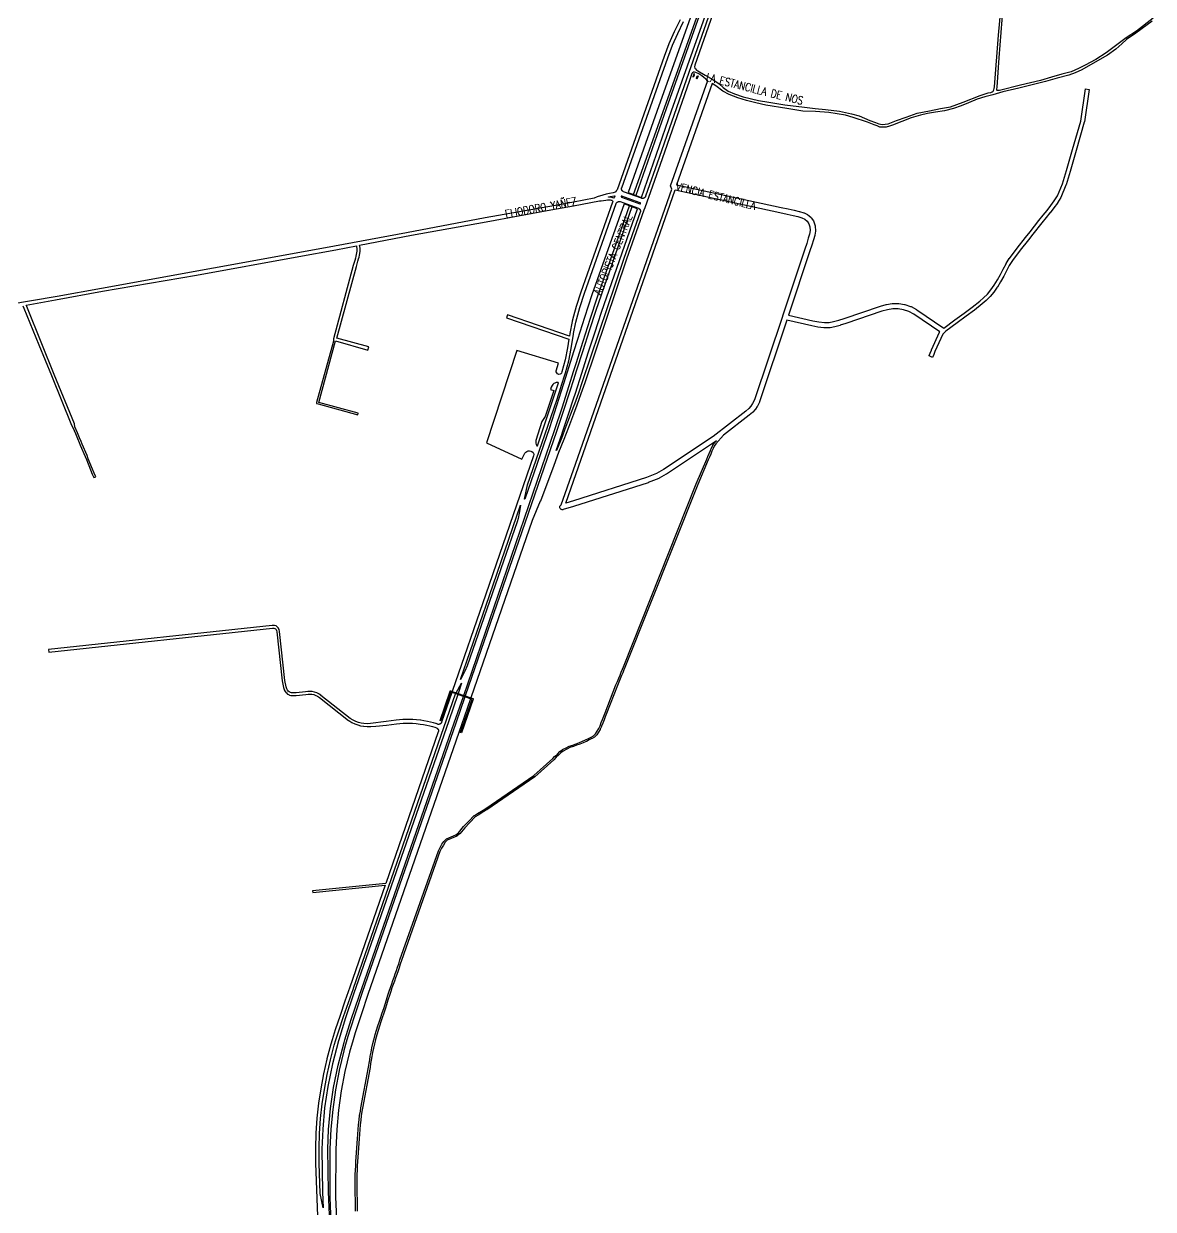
# Model space of a CAD drawing. Extents: x 0 to 349712, y 0 to 6275741.
# Drawn here: x 346302 to 348420, y 6270423 to 6272646 of the extents above; entities that cross this region are included whole.
import ezdxf

# ---------------------------------------------------------------- set-up
doc = ezdxf.new("R2010")
doc.units = 0
doc.header["$LTSCALE"] = 5
doc.layers.add('CALLES-URBANAS', color=6, linetype='Continuous')
doc.layers.add('NOMBRE-CALLE', color=2, linetype='Continuous')
doc.styles.add('ROMANS', font='romans.shx', dxfattribs={"height": 1})

msp = doc.modelspace()

# ---------------------------------------------------------------- linework, layer by layer
at = {"layer": 'CALLES-URBANAS'}
for points, elevation in [([(347445.6, 6272325.6), (347503.2, 6272488.4), (347771.2, 6273240.7)], 26678), ([(347774.2, 6273240.7), (347506.4, 6272486.1), (347449.9, 6272324.1)], 26679), ([(347449.9, 6272324.1), (347460.2, 6272320.3), (347516.8, 6272482.5), (347659.8, 6272885.9)], 26682), ([(347620.1, 6272849.2), (347492.8, 6272492.1), (347435.3, 6272329.4), (347445.6, 6272325.6)], 26682), ([(347617.6, 6272750.7), (347544.7, 6272541.7), (347493.7, 6272394.8), (347468, 6272322.3), (347467.7, 6272321.8), (347467.7, 6272321.7), (347467.6, 6272321.6), (347467.6, 6272321.5), (347467.5, 6272321.4), (347467.5, 6272321.3), (347467.4, 6272321.2), (347467.4, 6272321.1), (347467.3, 6272321.1), (347467.3, 6272321), (347467.2, 6272320.9), (347467.1, 6272320.8), (347467.1, 6272320.7), (347467, 6272320.6), (347466.9, 6272320.5), (347466.9, 6272320.5), (347466.8, 6272320.4), (347466.7, 6272320.3), (347466.7, 6272320.2), (347466.6, 6272320.2), (347466.5, 6272320.1), (347466.4, 6272320), (347466.4, 6272319.9), (347466.3, 6272319.9), (347466.2, 6272319.8), (347466.1, 6272319.7), (347466, 6272319.7), (347465.9, 6272319.6), (347465.9, 6272319.5), (347465.8, 6272319.5), (347465.7, 6272319.4), (347465.6, 6272319.4), (347465.5, 6272319.3), (347465.4, 6272319.2), (347465.3, 6272319.2), (347465.2, 6272319.1), (347465.1, 6272319.1), (347465.1, 6272319), (347465, 6272319), (347464.9, 6272318.9), (347464.8, 6272318.9), (347464.7, 6272318.9), (347464.6, 6272318.8), (347464.5, 6272318.8), (347464.4, 6272318.7), (347464.3, 6272318.7), (347464.2, 6272318.7), (347464.1, 6272318.6), (347464, 6272318.6), (347463.9, 6272318.6), (347463.8, 6272318.6), (347463.7, 6272318.5), (347463.6, 6272318.5), (347463.5, 6272318.5), (347463.4, 6272318.5), (347463.2, 6272318.4), (347463.1, 6272318.4), (347463, 6272318.4), (347462.9, 6272318.4), (347462.8, 6272318.4), (347462.7, 6272318.4), (347462.6, 6272318.4), (347462.5, 6272318.4), (347462.4, 6272318.4), (347462.3, 6272318.4), (347462.2, 6272318.4), (347462.1, 6272318.4), (347462, 6272318.4), (347461.9, 6272318.4), (347461.8, 6272318.4), (347461.7, 6272318.4), (347461.6, 6272318.4), (347461.5, 6272318.4), (347461.4, 6272318.4), (347461.2, 6272318.5), (347461.1, 6272318.5), (347460.5, 6272318.6), (347426.4, 6272331), (347426, 6272331.2), (347425.9, 6272331.2), (347425.8, 6272331.3), (347425.8, 6272331.3), (347425.7, 6272331.4), (347425.6, 6272331.5), (347425.5, 6272331.5), (347425.4, 6272331.6), (347425.3, 6272331.6), (347425.2, 6272331.7), (347425.2, 6272331.8), (347425.1, 6272331.8), (347425, 6272331.9), (347424.9, 6272332), (347424.8, 6272332), (347424.8, 6272332.1), (347424.7, 6272332.2), (347424.6, 6272332.3), (347424.5, 6272332.3), (347424.5, 6272332.4), (347424.4, 6272332.5), (347424.3, 6272332.6), (347424.3, 6272332.7), (347424.2, 6272332.7), (347424.1, 6272332.8), (347424.1, 6272332.9), (347424, 6272333), (347423.9, 6272333.1), (347423.9, 6272333.2), (347423.8, 6272333.3), (347423.8, 6272333.3), (347423.7, 6272333.4), (347423.7, 6272333.5), (347423.6, 6272333.6), (347423.6, 6272333.7), (347423.5, 6272333.8), (347423.5, 6272333.9), (347423.4, 6272334), (347423.4, 6272334.1), (347423.4, 6272334.2), (347423.3, 6272334.3), (347423.3, 6272334.4), (347423.2, 6272334.5), (347423.2, 6272334.6), (347423.2, 6272334.7), (347423.2, 6272334.8), (347423.1, 6272334.9), (347423.1, 6272335), (347423.1, 6272335.1), (347423, 6272335.2), (347423, 6272335.3), (347423, 6272335.4), (347423, 6272335.5), (347423, 6272335.6), (347423, 6272335.7), (347422.9, 6272335.8), (347422.9, 6272335.9), (347422.9, 6272336), (347422.9, 6272336.1), (347422.9, 6272336.2), (347422.9, 6272336.3), (347422.9, 6272336.4), (347422.9, 6272336.5), (347422.9, 6272336.7), (347422.9, 6272336.8), (347422.9, 6272336.9), (347422.9, 6272337), (347422.9, 6272337.1), (347423, 6272337.2), (347423, 6272337.3), (347423, 6272337.4), (347423, 6272337.5), (347423, 6272337.6), (347423, 6272337.7), (347423.1, 6272337.8), (347423.1, 6272337.9), (347423.1, 6272338), (347423.3, 6272338.5), (347509.4, 6272582), (347518.3, 6272605.4), (347528.1, 6272627.8), (347538.8, 6272650.2)], 26682), ([(347623.3, 6272748.7), (347560.1, 6272568), (347559.8, 6272565.1), (347560.2, 6272562.7), (347561.3, 6272561.1), (347563.2, 6272559.1), (347565.6, 6272557.7), (347579.6, 6272549.7), (347593.9, 6272541.2), (347605.8, 6272533.2), (347613.1, 6272526.2), (347622.7, 6272519.7), (347634.9, 6272514.2), (347651, 6272508.7), (347679.4, 6272501.7), (347699, 6272498.7), (347728.8, 6272493.7), (347766, 6272489.2), (347785.8, 6272487.2), (347805.3, 6272485.2), (347831.4, 6272482.2), (347854.1, 6272477.2), (347868, 6272473.2), (347888.6, 6272464.2), (347898.9, 6272460.7), (347905.1, 6272458.2), (347911.2, 6272457.2), (347922.7, 6272458.2), (347938.3, 6272464.2), (347956.3, 6272470.7), (347977, 6272478.2), (348000, 6272482.7), (348020.5, 6272486.7), (348039.4, 6272490.2), (348063.1, 6272498.7), (348095.2, 6272511.2), (348110.3, 6272516.2), (348114.9, 6272517.2), (348117.4, 6272518.2), (348119.5, 6272519.7), (348120.6, 6272521.7), (348121.4, 6272524.7), (348121.7, 6272527.7), (348129.6, 6272624.2), (348136.1, 6272698.7)], 26676), ([(348419.6, 6272656.2), (348387.9, 6272632.2), (348368.9, 6272619.2), (348349, 6272604.7), (348331.1, 6272591.2), (348312.2, 6272578.7), (348291.8, 6272568.2), (348279.3, 6272561.7), (348265.7, 6272555.7), (348248.1, 6272551.2), (348228.6, 6272545.7), (348207.9, 6272539.7), (348171, 6272530.7), (348131.2, 6272520.7), (348128, 6272520.7), (348126.7, 6272520.7), (348126.3, 6272521.2), (348126.2, 6272522.2), (348126.2, 6272523.2), (348126.7, 6272526.7), (348130.9, 6272582.2), (348138.5, 6272676.7)], 26675), ([(347532.5, 6272653.2), (347521.7, 6272630.7), (347521.7, 6272630.6), (347511.8, 6272608.1), (347511.8, 6272608), (347502.8, 6272584.5), (347502.8, 6272584.4), (347414.4, 6272334.7), (347413.7, 6272333.4), (347413.1, 6272332.3), (347412, 6272331), (347410.9, 6272330.1), (347408.9, 6272329.3), (347407, 6272328.8), (347400.2, 6272327.6), (347394.1, 6272326.2), (347388, 6272324.5), (347377.3, 6272321.1), (347371.8, 6272319.1), (347332.9, 6272311.6)], 26683), ([(348417.6, 6272650.7), (348387, 6272628.2), (348369.3, 6272616.2), (348360.6, 6272608.2), (348349.6, 6272598.2), (348333.6, 6272587.2), (348301.9, 6272568.7), (348285.8, 6272559.7), (348273.2, 6272553.7), (348261.2, 6272549.7), (348239.2, 6272543.7), (348217.4, 6272537.7), (348195, 6272531.7), (348167.9, 6272525.2), (348137.4, 6272518.2), (348119, 6272512.7), (348103.6, 6272508.7), (348089.5, 6272504.2), (348073.3, 6272497.7), (348059.5, 6272491.7), (348045.4, 6272486.7), (348028.4, 6272482.7), (348011.2, 6272480.2), (347996.1, 6272477.7), (347983.4, 6272474.7), (347965.8, 6272469.2), (347930.9, 6272455.7), (347924.9, 6272453.7), (347919, 6272452.2), (347915.1, 6272451.7), (347911.5, 6272451.7), (347907.3, 6272452.2), (347902.2, 6272454.2), (347896.5, 6272456.2), (347883.8, 6272461.2), (347857, 6272470.2), (347843, 6272474.7), (347826.8, 6272477.2), (347811.3, 6272479.2), (347786.4, 6272481.2), (347762.6, 6272482.2), (347732.8, 6272487.2), (347693.4, 6272493.2), (347674.8, 6272497.7), (347657.1, 6272502.2), (347640.7, 6272507.2), (347624.6, 6272513.2), (347612.9, 6272519.7), (347599.4, 6272529.2), (347592.9, 6272533.7)], 26677), ([(347584.4, 6272539.5), (347584.1, 6272539.7), (347573.4, 6272548.2), (347567.5, 6272552.2), (347562.1, 6272554.7), (347559.5, 6272555.3), (347557.6, 6272554.9), (347555.6, 6272553.9), (347554.7, 6272552.3), (347550.3, 6272539.7), (347499.3, 6272392.8), (347466.8, 6272300.9), (347464.7, 6272296.6), (347432.1, 6272204.4), (347354, 6271972.9), (347346.8, 6271951.9), (347339.2, 6271930.8), (347332.9, 6271914)], 26693), ([(347332.9, 6271809.6), (347516.9, 6272336), (347515.9, 6272338.6), (347514.9, 6272341.9), (347584.4, 6272539.5)], 26694), ([(347556.7, 6272546.2), (347558.5, 6272546.7), (347559.7, 6272550.2), (347558.9, 6272552.7), (347556.7, 6272546.2)], 26673), ([(347564, 6272541.7), (347563.2, 6272543.7), (347564.5, 6272547.7), (347566.5, 6272548.2), (347564, 6272541.7)], 26674), ([(347592.9, 6272533.7), (347526.2, 6272343.9), (347721.8, 6272301.6), (347735.3, 6272298.6), (347746.6, 6272296.1), (347755.9, 6272294.1), (347756.3, 6272294), (347764.3, 6272291.5), (347765, 6272291.2), (347771.2, 6272288.2), (347772.2, 6272287.6), (347777.6, 6272283.1), (347778.5, 6272282.1), (347782.7, 6272276.1), (347783.4, 6272274.7), (347785.8, 6272267.2), (347786, 6272266), (347786.5, 6272258), (347786.4, 6272256.9), (347785.1, 6272249.4), (347785, 6272248.8), (347782.6, 6272240.8), (347782.6, 6272240.7), (347779.5, 6272230.7), (347779.4, 6272230.6), (347775.9, 6272220.1), (347735.6, 6272099.4), (347781.6, 6272089.1), (347792.4, 6272087.2), (347803.1, 6272085.7), (347812.1, 6272085.7), (347820.5, 6272087.6), (347830, 6272090), (347840.2, 6272093.4), (347908, 6272116.4), (347908.3, 6272116.5), (347919.2, 6272119.5), (347919.8, 6272119.7), (347930.4, 6272121.2), (347931.1, 6272121.2), (347941.7, 6272121.2), (347942.4, 6272121.2), (347953.1, 6272119.7), (347954, 6272119.5), (347964.8, 6272116), (347965.6, 6272115.6), (347976, 6272110.1), (347976.5, 6272109.8), (348026.7, 6272075.2), (348047.8, 6272091), (348064.9, 6272103.5), (348080, 6272114.5), (348094.5, 6272125.9), (348101.6, 6272132.3), (348108.6, 6272139.1), (348115.1, 6272146.9), (348121.3, 6272155.6), (348127.4, 6272165.5), (348133, 6272175.9), (348138.2, 6272185.8), (348138.2, 6272185.9), (348143.6, 6272195.9), (348143.7, 6272196.1), (348149.7, 6272205.6), (348149.9, 6272205.8), (348164.4, 6272225.3), (348164.5, 6272225.4), (348180.4, 6272245.4), (348188.6, 6272255.9), (348205.3, 6272276.9), (348213.3, 6272286.9), (348220.6, 6272295.9), (348227.5, 6272304.8), (348234.1, 6272313.7), (348240, 6272323.3), (348249.4, 6272345.9), (348256.8, 6272370.7), (348268.2, 6272410.2), (348283.5, 6272463), (348292.4, 6272523.7), (348299.4, 6272522.7), (348290.4, 6272461.7), (348290.3, 6272461.2), (348274.9, 6272408.3), (348263.6, 6272368.7), (348256.1, 6272343.7), (348256, 6272343.4), (348246.4, 6272320.4), (348246.1, 6272319.9), (348240, 6272309.9), (348239.8, 6272309.6), (348233.1, 6272300.6), (348233, 6272300.6), (348226.1, 6272291.6), (348226, 6272291.5), (348218.8, 6272282.5), (348210.8, 6272272.5), (348194.1, 6272251.6), (348185.9, 6272241), (348170, 6272221.1), (348155.6, 6272201.7), (348149.7, 6272192.4), (348144.4, 6272182.6), (348139.2, 6272172.6), (348139.2, 6272172.5), (348133.5, 6272162), (348133.4, 6272161.9), (348127.3, 6272151.9), (348127.1, 6272151.7), (348120.8, 6272142.7), (348120.6, 6272142.5), (348113.8, 6272134.5), (348113.6, 6272134.2), (348106.4, 6272127.2), (348106.3, 6272127.1), (348099, 6272120.6), (348098.9, 6272120.5), (348084.3, 6272109), (348084.2, 6272108.9), (348069.1, 6272097.9), (348051.9, 6272085.4), (348030.9, 6272069.6), (348025.1, 6272064.1), (348010.1, 6272031.3), (348008, 6272026), (348006.3, 6272021.5), (348006.2, 6272021.2), (348005.8, 6272020.2), (347999.4, 6272023.2), (347999.8, 6272024.1), (348001.4, 6272028.4), (348001.5, 6272028.5), (348003.6, 6272034), (348003.7, 6272034.2), (348019, 6272067.7), (348019.1, 6272068), (348019.3, 6272068.2), (347971, 6272101.4), (347961.3, 6272106.6), (347951.3, 6272109.8), (347941.3, 6272111.2), (347931.5, 6272111.2), (347921.5, 6272109.8), (347911.1, 6272106.9), (347843.4, 6272084), (347833, 6272080.5), (347832.6, 6272080.4), (347822.9, 6272077.9), (347822.8, 6272077.8), (347813.8, 6272075.8), (347812.7, 6272075.7), (347802.7, 6272075.7), (347802.1, 6272075.8), (347790.9, 6272077.3), (347790.7, 6272077.3), (347779.7, 6272079.3), (347779.5, 6272079.3), (347732.5, 6272089.9), (347681.5, 6271937.1), (347681.2, 6271936.5), (347677.5, 6271929), (347677.2, 6271928.5), (347673.7, 6271923), (347673.3, 6271922.5), (347669.1, 6271917.5), (347668.4, 6271916.8), (347662.1, 6271911.8), (347662.1, 6271911.8), (347614.3, 6271874.7), (347599.5, 6271858.3), (347596.6, 6271854), (347594.4, 6271849.6), (347592.3, 6271844.6), (347590, 6271839.1), (347587.6, 6271833.6), (347585.3, 6271828.1), (347565.8, 6271782.1), (347429.1, 6271439.1), (347427.2, 6271434.7), (347425.1, 6271429.2), (347422.9, 6271423.7), (347420.5, 6271417.6), (347417.9, 6271411.6), (347415.2, 6271405.2), (347394.7, 6271352.7), (347392.4, 6271346.7), (347390.1, 6271340.7), (347387.8, 6271334.7), (347385.5, 6271328.7), (347385.5, 6271328.6), (347382.9, 6271323.1), (347382.9, 6271323), (347380, 6271318), (347379.9, 6271317.9), (347376.5, 6271312.9), (347376.4, 6271312.7), (347372.6, 6271308.7), (347372.2, 6271308.4), (347367.6, 6271305.9), (347367.5, 6271305.9), (347362.4, 6271303.4), (347356.9, 6271300.4), (347356.7, 6271300.3), (347350.9, 6271297.8), (347344.9, 6271295.3), (347344.8, 6271295.3), (347338.7, 6271293.3), (347332.9, 6271291)], 26697), ([(347332.9, 6271788.4), (347523.7, 6272334.2), (347719.7, 6272291.8), (347733.1, 6272288.8), (347744.5, 6272286.3), (347753.6, 6272284.4), (347761, 6272282.1), (347766.3, 6272279.5), (347770.7, 6272275.8), (347774.1, 6272271), (347776.1, 6272264.8), (347776.4, 6272258), (347775.3, 6272251.3), (347773, 6272243.7), (347770, 6272233.8), (347766.4, 6272223.3), (347724.4, 6272097.4), (347724.4, 6272097.3), (347672.1, 6271940.6), (347668.6, 6271933.7), (347665.4, 6271928.7), (347661.8, 6271924.3), (347655.9, 6271919.6), (347594.9, 6271872.3), (347501.5, 6271810), (347488.7, 6271802.7), (347469.5, 6271794.9), (347332.9, 6271751.5)], 26695), ([(347381.7, 6272313.6), (347384.7, 6272313.9), (347384.9, 6272313.9), (347393.3, 6272315.2), (347396.8, 6272315.7), (347399.4, 6272315.8), (347401.7, 6272315.6), (347403.6, 6272315.3), (347404.8, 6272314.9), (347405.6, 6272314.4), (347406.2, 6272313.7), (347406.3, 6272312.9), (347406.3, 6272312), (347406.2, 6272311.1), (347346.6, 6272142.9), (347346.6, 6272142.8), (347338.1, 6272115.8), (347338, 6272115.7), (347332.9, 6272097.4)], 26687), ([(347332.9, 6272304.5), (347381.7, 6272313.6)], 26685), ([(347408.3, 6272319.1), (347404.8, 6272320.1), (347404.5, 6272320.2), (347402.4, 6272320.5), (347402.2, 6272320.6), (347399.7, 6272320.8), (347398.6, 6272320.8), (347398.5, 6272320.8), (347398.5, 6272320.9), (347398.5, 6272321), (347398.6, 6272321.1), (347401.5, 6272321.8), (347409.9, 6272323.3), (347410.1, 6272323.3), (347410.3, 6272323.2), (347410.3, 6272323), (347410.3, 6272322.8), (347409.1, 6272319.5), (347409, 6272319.3), (347408.8, 6272319.2), (347408.6, 6272319.1), (347408.3, 6272319.1)], 26681), ([(347423.3, 6272322.5), (347423.2, 6272322.6), (347423.1, 6272322.6), (347423, 6272322.6), (347422.9, 6272322.6), (347422.9, 6272322.6), (347422.8, 6272322.6), (347422.7, 6272322.5), (347422.6, 6272322.5), (347422.6, 6272322.5), (347422.5, 6272322.4), (347422.4, 6272322.4), (347422.4, 6272322.3), (347422.3, 6272322.2), (347422.3, 6272322.2), (347422.3, 6272322.1), (347422.2, 6272322), (347422.2, 6272322), (347422.2, 6272321.9), (347422.2, 6272321.8), (347422.2, 6272321.7), (347422.2, 6272321.6), (347422.2, 6272321.6), (347422.3, 6272321.5), (347422.3, 6272321.4), (347422.3, 6272321.4), (347422.4, 6272321.3), (347422.4, 6272321.2), (347422.5, 6272321.2), (347422.5, 6272321.1), (347422.6, 6272321.1), (347422.8, 6272321), (347457.3, 6272308.5), (347457.5, 6272308.4), (347457.5, 6272308.4), (347457.5, 6272308.4), (347457.5, 6272308.4), (347457.5, 6272308.4), (347457.5, 6272308.4), (347457.5, 6272308.4), (347457.6, 6272308.4), (347457.6, 6272308.4), (347457.6, 6272308.4), (347457.6, 6272308.4), (347457.6, 6272308.4), (347457.6, 6272308.4), (347457.6, 6272308.4), (347457.7, 6272308.4), (347457.7, 6272308.4), (347457.7, 6272308.4), (347457.7, 6272308.4), (347457.7, 6272308.4), (347457.7, 6272308.4), (347457.7, 6272308.4), (347457.8, 6272308.4), (347457.8, 6272308.4), (347457.8, 6272308.4), (347457.8, 6272308.4), (347457.8, 6272308.4), (347457.8, 6272308.4), (347457.8, 6272308.4), (347457.9, 6272308.4), (347457.9, 6272308.4), (347457.9, 6272308.4), (347457.9, 6272308.4), (347457.9, 6272308.4), (347457.9, 6272308.4), (347457.9, 6272308.4), (347457.9, 6272308.4), (347458, 6272308.4), (347458, 6272308.4), (347458, 6272308.5), (347458, 6272308.5), (347458, 6272308.5), (347458, 6272308.5), (347458, 6272308.5), (347458.1, 6272308.5), (347458.1, 6272308.5), (347458.1, 6272308.5), (347458.1, 6272308.5), (347458.1, 6272308.5), (347458.1, 6272308.5), (347458.1, 6272308.5), (347458.1, 6272308.5), (347458.1, 6272308.5), (347458.2, 6272308.5), (347458.2, 6272308.6), (347458.2, 6272308.6), (347458.2, 6272308.6), (347458.2, 6272308.6), (347458.2, 6272308.6), (347458.2, 6272308.6), (347458.2, 6272308.6), (347458.2, 6272308.6), (347458.3, 6272308.6), (347458.3, 6272308.6), (347458.3, 6272308.6), (347458.3, 6272308.7), (347458.3, 6272308.7), (347458.3, 6272308.7), (347458.3, 6272308.7), (347458.3, 6272308.7), (347458.3, 6272308.7), (347458.3, 6272308.7), (347458.3, 6272308.7), (347458.4, 6272308.7), (347458.4, 6272308.8), (347458.4, 6272308.8), (347458.4, 6272308.8), (347458.4, 6272308.8), (347458.4, 6272308.8), (347458.4, 6272308.8), (347458.4, 6272308.8), (347458.4, 6272308.8), (347458.4, 6272308.8), (347458.4, 6272308.9), (347458.4, 6272308.9), (347458.4, 6272308.9), (347458.4, 6272308.9), (347458.4, 6272308.9), (347458.5, 6272308.9), (347458.5, 6272308.9), (347458.5, 6272309), (347458.5, 6272309), (347458.5, 6272309), (347458.5, 6272309), (347458.5, 6272309), (347458.5, 6272309), (347458.5, 6272309), (347458.5, 6272309), (347458.5, 6272309.1), (347458.5, 6272309.1), (347458.5, 6272309.1), (347458.5, 6272309.1), (347458.5, 6272309.1), (347458.5, 6272309.1), (347458.5, 6272309.1), (347458.5, 6272309.2), (347458.5, 6272309.2), (347458.5, 6272309.2), (347458.5, 6272309.2), (347458.5, 6272309.2), (347458.5, 6272309.2), (347458.5, 6272309.2), (347458.5, 6272309.3), (347458.5, 6272309.3), (347458.5, 6272309.3), (347458.5, 6272309.3), (347458.5, 6272309.3), (347458.5, 6272309.3), (347458.5, 6272309.3), (347458.5, 6272309.4), (347458.5, 6272309.4), (347458.5, 6272309.4), (347458.5, 6272309.4), (347458.5, 6272309.4), (347458.5, 6272309.4), (347458.5, 6272309.4), (347458.5, 6272309.4), (347458.5, 6272309.5), (347458.5, 6272309.5), (347458.4, 6272309.5), (347458.4, 6272309.5), (347458.4, 6272309.5), (347458.4, 6272309.5), (347458.4, 6272309.5), (347458.4, 6272309.6), (347458.4, 6272309.6), (347458.4, 6272309.6), (347458.4, 6272309.6), (347458.4, 6272309.6), (347458.4, 6272309.6), (347458.4, 6272309.6), (347458.4, 6272309.6), (347458.4, 6272309.6), (347458.4, 6272309.7), (347458.3, 6272309.7), (347458.3, 6272309.7), (347458.3, 6272309.7), (347458.3, 6272309.7), (347458.3, 6272309.7), (347458.3, 6272309.7), (347458.3, 6272309.7), (347458.3, 6272309.7), (347458.3, 6272309.8), (347458.3, 6272309.8), (347458.3, 6272309.8), (347458.2, 6272309.8), (347458.2, 6272309.8), (347458.2, 6272309.8), (347458.2, 6272309.8), (347458.2, 6272309.8), (347458.2, 6272309.8), (347458.2, 6272309.8), (347458.2, 6272309.8), (347458.2, 6272309.9), (347458.1, 6272309.9), (347458.1, 6272309.9), (347458.1, 6272309.9), (347458.1, 6272309.9), (347458.1, 6272309.9), (347458.1, 6272309.9), (347458.1, 6272309.9), (347458.1, 6272309.9), (347458.1, 6272309.9), (347458, 6272309.9), (347458, 6272309.9), (347423.3, 6272322.5)], 26684), ([(347445.6, 6272325.6), (347449.9, 6272324.1)], 26680), ([(347332.9, 6272311.6), (347299.1, 6272305.2), (347167.5, 6272281.7), (347019.9, 6272253.7), (346868.1, 6272225.7), (346448.3, 6272149.2), (346365.3, 6272134.7), (346272.3, 6272118.7)], 26614), ([(346300.8, 6272117.1), (346302.6, 6272112.9), (346330.9, 6272043.6), (346354.1, 6271986.1), (346354.1, 6271986.1), (346391.8, 6271893.2), (346394.6, 6271888.7), (346394.6, 6271888.7), (346399.3, 6271877.4), (346399.3, 6271877.4), (346399.3, 6271877.4), (346403.4, 6271868.1), (346406.1, 6271861), (346406.1, 6271860.9), (346406.1, 6271860.9), (346408.3, 6271855.9), (346417.4, 6271834.7), (346419.7, 6271828.7), (346419.7, 6271828.7), (346427.5, 6271809.5), (346427.6, 6271809.5), (346427.6, 6271809.5), (346430.8, 6271801.6), (346433.6, 6271795), (346437.3, 6271796.5), (346434.5, 6271803.2), (346431.2, 6271811), (346423.4, 6271830.2), (346421.1, 6271836.2), (346421.1, 6271836.2), (346421.1, 6271836.2), (346412, 6271857.5), (346411.9, 6271857.5), (346409.8, 6271862.4), (346407.1, 6271869.6), (346407.1, 6271869.6), (346407.1, 6271869.6), (346403, 6271879), (346398.3, 6271890.2), (346397.3, 6271895.5), (346359.6, 6271988.3), (346336.5, 6272045.8), (346336.5, 6272045.8), (346307.9, 6272115.6), (346306.9, 6272118.2), (346362.1, 6272128.2), (346449.9, 6272144.2), (346626.3, 6272174.2), (346818.3, 6272209.7), (346887.2, 6272222.2), (346926, 6272229.6), (346926.4, 6272227.4), (346926.8, 6272224.6), (346926.8, 6272222.3), (346926.7, 6272219.7), (346926.3, 6272216.4), (346925.7, 6272213.2), (346924.9, 6272209.9), (346924, 6272206.3), (346922.9, 6272202.1), (346920.1, 6272192.3), (346920.1, 6272192.3), (346882.9, 6272055.3), (346882.9, 6272055.3), (346882.7, 6272050.9), (346851.3, 6271935.5), (346851.3, 6271935.5), (346850.9, 6271934.1), (346854.1, 6271933.2), (346928.5, 6271912.6), (346928.5, 6271912.6), (346929.3, 6271915.5), (346855.5, 6271935.9), (346886.9, 6272051.1), (346947.4, 6272034.1), (346949, 6272039.9), (346889.5, 6272056.6), (346925.9, 6272190.7), (346928.7, 6272200.5), (346928.7, 6272200.6), (346929.8, 6272204.8), (346929.9, 6272204.9), (346930.8, 6272208.4), (346930.8, 6272208.5), (346931.5, 6272211.9), (346931.6, 6272212), (346931.6, 6272212), (346932.2, 6272215.4), (346932.2, 6272215.5), (346932.2, 6272215.6), (346932.7, 6272219), (346932.7, 6272219.2), (346932.7, 6272219.2), (346932.8, 6272222.1), (346932.9, 6272222.3), (346932.8, 6272222.4), (346932.8, 6272224.9), (346932.7, 6272225), (346932.7, 6272225.2), (346932.4, 6272228.2), (346932.4, 6272228.3), (346932.3, 6272228.4), (346931.9, 6272230.7), (347029.3, 6272249.2), (347168.9, 6272274.7), (347290.6, 6272296.7), (347332.9, 6272304.5)], 26652), ([(347438.1, 6272304.3), (347427.7, 6272308), (347367.4, 6272137.5), (347367.4, 6272137.4), (347353.6, 6272095.4), (347340.3, 6272053.9), (347332.9, 6272030.6), (347327.1, 6272012.4), (347314, 6271970.9), (347300.9, 6271929.4), (347287.6, 6271888.5), (347241.6, 6271754.6), (347241.4, 6271754.4), (347241.2, 6271754.6), (347246.7, 6271781.5), (347301.3, 6271940.2), (347301.3, 6271940.2), (347309.8, 6271966), (347309.8, 6271966.1), (347317.6, 6271991.4), (347317.7, 6271991.5), (347323.8, 6272014), (347323.8, 6272014.2), (347328.6, 6272037), (347328.7, 6272037.2), (347332.7, 6272064), (347332.9, 6272064.9), (347337, 6272086.4), (347344.7, 6272113.7), (347353.2, 6272140.6), (347412.7, 6272308.6), (347413, 6272309.2), (347413, 6272309.3), (347413, 6272309.4), (347413.1, 6272309.5), (347413.1, 6272309.6), (347413.2, 6272309.7), (347413.3, 6272309.7), (347413.3, 6272309.8), (347413.4, 6272309.9), (347413.4, 6272310), (347413.5, 6272310.1), (347413.6, 6272310.2), (347413.6, 6272310.3), (347413.7, 6272310.4), (347413.7, 6272310.4), (347413.8, 6272310.5), (347413.9, 6272310.6), (347414, 6272310.7), (347414, 6272310.7), (347414.1, 6272310.8), (347414.2, 6272310.9), (347414.2, 6272311), (347414.3, 6272311), (347414.4, 6272311.1), (347414.5, 6272311.2), (347414.6, 6272311.2), (347414.6, 6272311.3), (347414.7, 6272311.4), (347414.8, 6272311.4), (347414.9, 6272311.5), (347415, 6272311.6), (347415.1, 6272311.6), (347415.2, 6272311.7), (347415.2, 6272311.7), (347415.3, 6272311.8), (347415.4, 6272311.8), (347415.5, 6272311.9), (347415.6, 6272311.9), (347415.7, 6272312), (347415.8, 6272312), (347415.9, 6272312.1), (347416, 6272312.1), (347416.1, 6272312.2), (347416.2, 6272312.2), (347416.3, 6272312.2), (347416.4, 6272312.3), (347416.5, 6272312.3), (347416.6, 6272312.3), (347416.7, 6272312.4), (347416.8, 6272312.4), (347416.9, 6272312.4), (347417, 6272312.5), (347417.1, 6272312.5), (347417.2, 6272312.5), (347417.3, 6272312.5), (347417.4, 6272312.5), (347417.5, 6272312.6), (347417.6, 6272312.6), (347417.7, 6272312.6), (347417.8, 6272312.6), (347417.9, 6272312.6), (347418, 6272312.6), (347418.1, 6272312.6), (347418.2, 6272312.6), (347418.3, 6272312.6), (347418.4, 6272312.6), (347418.5, 6272312.6), (347418.7, 6272312.6), (347418.8, 6272312.6), (347418.9, 6272312.6), (347419, 6272312.6), (347419.1, 6272312.6), (347419.2, 6272312.6), (347419.3, 6272312.6), (347419.4, 6272312.5), (347419.5, 6272312.5), (347419.6, 6272312.5), (347419.7, 6272312.5), (347419.8, 6272312.5), (347419.9, 6272312.4), (347420.4, 6272312.3), (347454.5, 6272299.9), (347454.8, 6272299.8), (347454.9, 6272299.7), (347455, 6272299.7), (347455.1, 6272299.7), (347455.2, 6272299.6), (347455.3, 6272299.6), (347455.4, 6272299.5), (347455.4, 6272299.4), (347455.5, 6272299.4), (347455.6, 6272299.3), (347455.7, 6272299.3), (347455.8, 6272299.2), (347455.9, 6272299.2), (347456, 6272299.1), (347456, 6272299), (347456.1, 6272299), (347456.2, 6272298.9), (347456.3, 6272298.8), (347456.4, 6272298.8), (347456.4, 6272298.7), (347456.5, 6272298.6), (347456.6, 6272298.5), (347456.7, 6272298.5), (347456.7, 6272298.4), (347456.8, 6272298.3), (347456.9, 6272298.2), (347456.9, 6272298.1), (347457, 6272298.1), (347457.1, 6272298), (347457.1, 6272297.9), (347457.2, 6272297.8), (347457.2, 6272297.7), (347457.3, 6272297.6), (347457.4, 6272297.6), (347457.4, 6272297.5), (347457.5, 6272297.4), (347457.5, 6272297.3), (347457.6, 6272297.2), (347457.6, 6272297.1), (347457.7, 6272297), (347457.7, 6272296.9), (347457.7, 6272296.8), (347457.8, 6272296.7), (347457.8, 6272296.6), (347457.9, 6272296.5), (347457.9, 6272296.4), (347457.9, 6272296.3), (347458, 6272296.2), (347458, 6272296.1), (347458, 6272296), (347458.1, 6272295.9), (347458.1, 6272295.8), (347458.1, 6272295.7), (347458.1, 6272295.6), (347458.2, 6272295.5), (347458.2, 6272295.4), (347458.2, 6272295.3), (347458.2, 6272295.2), (347458.2, 6272295.1), (347458.2, 6272295), (347458.3, 6272294.9), (347458.3, 6272294.8), (347458.3, 6272294.7), (347458.3, 6272294.6), (347458.3, 6272294.5), (347458.3, 6272294.4), (347458.3, 6272294.3), (347458.3, 6272294.2), (347458.3, 6272294.1), (347458.3, 6272294), (347458.3, 6272293.9), (347458.2, 6272293.8), (347458.2, 6272293.7), (347458.2, 6272293.6), (347458.2, 6272293.5), (347458.2, 6272293.3), (347458.2, 6272293.2), (347458.2, 6272293.1), (347458.1, 6272293), (347458.1, 6272292.9), (347427.4, 6272206), (347349.2, 6271974.5), (347342.1, 6271953.5), (347334.5, 6271932.6), (347332.9, 6271928.2)], 26692), ([(347332.9, 6271994.1), (347337.6, 6272009.1), (347350.7, 6272050.6), (347364.1, 6272092), (347377.8, 6272133.9), (347438.1, 6272304.3)], 26689), ([(347442.4, 6272302.7), (347374.7, 6272108.5), (347374.7, 6272108.4), (347362.3, 6272069.9), (347350.1, 6272032.4), (347338, 6271994.4), (347332.9, 6271978.5)], 26690), ([(347332.9, 6271942.8), (347336.3, 6271953.5), (347348.5, 6271991), (347360.6, 6272029), (347372.7, 6272066.5), (347385.1, 6272105), (347452.8, 6272298.9), (347442.4, 6272302.7)], 26691), ([(347442.4, 6272302.7), (347438.1, 6272304.3)], 26686), ([(347332.9, 6272097.4), (347330.2, 6272088.2), (347330.2, 6272087.9), (347325.8, 6272065.3), (347325.8, 6272065.1), (347325.1, 6272060.3), (347209.3, 6272100), (347209.3, 6272100), (347207.3, 6272094.3), (347324.2, 6272054.3), (347321.8, 6272038.3), (347317, 6272015.7), (347310.9, 6271993.4), (347310.2, 6271991), (347309.3, 6271989.5), (347307.8, 6271988.6), (347305.4, 6271988.3), (347303, 6271989.4), (347301.4, 6271991.3), (347300.4, 6271993.2), (347300.3, 6271995.4), (347304.6, 6272009.4), (347226.4, 6272033.4), (347169.8, 6271859.9), (347236.2, 6271829.4), (347241.9, 6271840.9), (347243.5, 6271842.6), (347245.6, 6271844.2), (347247.8, 6271845.2), (347250.3, 6271845.2), (347253, 6271844.8), (347255, 6271844.1), (347257.1, 6271842.1), (347258.1, 6271840.5), (347258.4, 6271838.1), (347257.9, 6271835.5), (347168.7, 6271576.4), (347105.7, 6271394.2)], 26634), ([(347127, 6271386.7), (347298, 6271884.9), (347298, 6271885), (347311.3, 6271926), (347324.5, 6271967.6), (347332.9, 6271994.1)], 26640), ([(347332.9, 6271978.5), (347325.9, 6271956.9), (347313.6, 6271918.9), (347301.2, 6271881.5), (347130, 6271385.7)], 26642), ([(347332.9, 6271928.2), (347318.7, 6271890.6), (347310.1, 6271868.1), (347300.8, 6271846), (347300.7, 6271846), (347300.6, 6271846.1), (347311.6, 6271877.9), (347311.6, 6271878), (347324, 6271915.5), (347332.9, 6271942.8)], 26618), ([(347332.9, 6271914), (347323.4, 6271888.8), (347314.8, 6271866.3), (347314.8, 6271866.2), (347304.7, 6271842.3), (347295.7, 6271817.8), (347270.7, 6271750.8), (347270.6, 6271750.7), (347255.3, 6271714.8), (347140.4, 6271382.1)], 26646), ([(347332.9, 6271294.2), (347337.6, 6271296.1), (347337.7, 6271296.1), (347343.8, 6271298.1), (347349.7, 6271300.6), (347355.5, 6271303.1), (347361, 6271306), (347361.1, 6271306.1), (347366.2, 6271308.5), (347370.6, 6271310.9), (347374.1, 6271314.7), (347377.4, 6271319.5), (347380.2, 6271324.4), (347382.7, 6271329.8), (347385, 6271335.8), (347387.3, 6271341.8), (347389.6, 6271347.7), (347391.9, 6271353.8), (347412.4, 6271406.3), (347415.1, 6271412.8), (347417.7, 6271418.8), (347420.1, 6271424.8), (347422.3, 6271430.2), (347424.4, 6271435.7), (347424.4, 6271435.8), (347426.3, 6271440.3), (347563, 6271783.3), (347582.6, 6271829.3), (347584.9, 6271834.8), (347587.2, 6271840.3), (347589.5, 6271845.8), (347591.7, 6271850.8), (347591.7, 6271850.9), (347594, 6271855.4), (347594.1, 6271855.5), (347597.1, 6271860), (347597.2, 6271860.2), (347600.7, 6271864.1), (347600.6, 6271864.1), (347506.9, 6271801.6), (347506.6, 6271801.4), (347493.4, 6271793.9), (347492.8, 6271793.6), (347473.1, 6271785.6), (347472.7, 6271785.4), (347332.9, 6271741)], 26696), ([(347332.9, 6271741), (347313.7, 6271734.9), (347313, 6271734.8), (347312.1, 6271734.7), (347311.3, 6271734.8), (347310.4, 6271735), (347309.6, 6271735.4), (347308.9, 6271735.9), (347308.3, 6271736.5), (347307.8, 6271737.2), (347307.4, 6271738), (347307.2, 6271738.8), (347307.1, 6271739.7), (347307.2, 6271740.6), (347307.4, 6271741.4), (347307.8, 6271742.2), (347308.3, 6271742.9), (347308.9, 6271743.5), (347309.6, 6271744), (347310, 6271744.2), (347332.9, 6271809.6)], 26626), ([(347332.9, 6271751.5), (347318.4, 6271746.9), (347332.9, 6271788.4)], 26625), ([(347120.9, 6271416.5), (347120.8, 6271416.6), (347175.3, 6271574.1), (347233.5, 6271743), (347233.8, 6271743.1), (347233.8, 6271742.8), (347231, 6271728.2), (347228.9, 6271718.5), (347227.1, 6271712.2), (347201.7, 6271638.3), (347133.5, 6271442.1), (347129.1, 6271431.8), (347124.3, 6271422.4), (347121, 6271416.5), (347120.9, 6271416.5)], 26633), ([(347105, 6271392.3), (347085.7, 6271336.4), (347085.5, 6271336), (347085.5, 6271335.9), (347085.4, 6271335.8), (347085.4, 6271335.7), (347085.3, 6271335.6), (347085.3, 6271335.5), (347085.2, 6271335.4), (347085.2, 6271335.3), (347085.1, 6271335.3), (347085.1, 6271335.2), (347085, 6271335.1), (347085, 6271335), (347084.9, 6271334.9), (347084.8, 6271334.8), (347084.8, 6271334.7), (347084.7, 6271334.6), (347084.6, 6271334.6), (347084.6, 6271334.5), (347084.5, 6271334.4), (347084.4, 6271334.3), (347084.4, 6271334.2), (347084.3, 6271334.2), (347084.2, 6271334.1), (347084.2, 6271334), (347084.1, 6271333.9), (347084, 6271333.9), (347083.9, 6271333.8), (347083.8, 6271333.7), (347083.8, 6271333.7), (347083.7, 6271333.6), (347083.6, 6271333.5), (347083.5, 6271333.5), (347083.4, 6271333.4), (347083.3, 6271333.3), (347083.2, 6271333.3), (347083.2, 6271333.2), (347083.1, 6271333.2), (347083, 6271333.1), (347082.9, 6271333.1), (347082.8, 6271333), (347082.7, 6271333), (347082.6, 6271332.9), (347082.5, 6271332.9), (347082.4, 6271332.8), (347082.3, 6271332.8), (347082.2, 6271332.7), (347082.1, 6271332.7), (347082, 6271332.7), (347081.9, 6271332.6), (347081.8, 6271332.6), (347081.7, 6271332.6), (347081.6, 6271332.5), (347081.5, 6271332.5), (347081.4, 6271332.5), (347081.3, 6271332.5), (347081.2, 6271332.4), (347081.1, 6271332.4), (347081, 6271332.4), (347080.9, 6271332.4), (347080.8, 6271332.4), (347080.7, 6271332.3), (347080.6, 6271332.3), (347080.5, 6271332.3), (347080.4, 6271332.3), (347080.3, 6271332.3), (347080.2, 6271332.3), (347080.1, 6271332.3), (347080, 6271332.3), (347079.9, 6271332.3), (347079.7, 6271332.3), (347079.6, 6271332.3), (347079.5, 6271332.3), (347079.4, 6271332.3), (347079.3, 6271332.3), (347079.2, 6271332.3), (347079.1, 6271332.4), (347079, 6271332.4), (347078.9, 6271332.4), (347078.8, 6271332.4), (347078.7, 6271332.4), (347078.6, 6271332.4), (347078.5, 6271332.5), (347078.4, 6271332.5), (347078.1, 6271332.6), (347075.2, 6271333.7), (347075.1, 6271333.7), (347070.5, 6271335.3), (347070.3, 6271335.3), (347065.1, 6271336.7), (347064.9, 6271336.7), (347059.4, 6271337.8), (347059.3, 6271337.8), (347052.6, 6271339.1), (347052.5, 6271339.1), (347046.4, 6271340), (347046.3, 6271340), (347038.5, 6271340.8), (347038.4, 6271340.8), (347031.7, 6271341.4), (347031.5, 6271341.4), (347024.9, 6271341.6), (347024.8, 6271341.6), (347018.9, 6271341.6), (347018.7, 6271341.6), (347013.2, 6271341.4), (347013.1, 6271341.4), (347007, 6271341), (347006.9, 6271341), (347000.4, 6271340.3), (347000.3, 6271340.3), (346981.5, 6271337.9), (346952.5, 6271333.7), (346946, 6271333.6), (346940, 6271334), (346935, 6271334.7), (346930, 6271336), (346924.8, 6271337.9), (346919.6, 6271340.4), (346914.3, 6271343.6), (346859.5, 6271386.8), (346859.3, 6271387), (346855.8, 6271389.3), (346855.6, 6271389.4), (346851.8, 6271391.3), (346851.5, 6271391.5), (346847.5, 6271392.9), (346847.1, 6271393), (346843.1, 6271393.7), (346842.8, 6271393.8), (346838.7, 6271393.9), (346838.5, 6271393.9), (346835, 6271393.9), (346834.8, 6271393.9), (346830.5, 6271393.5), (346830.5, 6271393.5), (346812.7, 6271391.5), (346807.9, 6271391.3), (346804.2, 6271391.6), (346802.2, 6271392.1), (346799.8, 6271393.4), (346797.9, 6271394.9), (346796.5, 6271396.8), (346795.2, 6271399.3), (346794, 6271402.8), (346791.8, 6271414.6), (346781.8, 6271506.6), (346781.8, 6271506.8), (346781.3, 6271509.5), (346781.1, 6271510), (346780.1, 6271512.4), (346779.7, 6271513), (346778.1, 6271514.9), (346777.5, 6271515.5), (346775.3, 6271516.8), (346774.7, 6271517.1), (346772.1, 6271517.8), (346771.4, 6271517.9), (346768.5, 6271517.9), (346768.2, 6271517.9), (346348.9, 6271472.7), (346349.4, 6271467.7), (346768.6, 6271512.9), (346771.1, 6271512.9), (346773, 6271512.4), (346774.5, 6271511.4), (346775.6, 6271510.1), (346776.4, 6271508.3), (346776.8, 6271506), (346786.8, 6271413.9), (346786.8, 6271413.7), (346789.2, 6271401.7), (346789.2, 6271401.4), (346790.5, 6271397.6), (346790.7, 6271397.2), (346792.1, 6271394.3), (346792.4, 6271394), (346794.1, 6271391.6), (346794.6, 6271391.2), (346796.9, 6271389.3), (346797.3, 6271389.1), (346800.1, 6271387.6), (346800.7, 6271387.4), (346803.2, 6271386.7), (346803.6, 6271386.7), (346807.7, 6271386.3), (346808, 6271386.3), (346813, 6271386.5), (346813.2, 6271386.5), (346831, 6271388.5), (346835.2, 6271388.9), (346838.5, 6271388.9), (346842.4, 6271388.8), (346846, 6271388.2), (346849.6, 6271386.8), (346853.1, 6271385), (346856.5, 6271382.8), (346911.3, 6271339.6), (346911.6, 6271339.4), (346917.1, 6271336.1), (346917.3, 6271336), (346922.7, 6271333.3), (346923, 6271333.2), (346928.4, 6271331.3), (346928.6, 6271331.2), (346933.8, 6271329.8), (346934.1, 6271329.8), (346939.4, 6271329), (346939.6, 6271329), (346945.8, 6271328.6), (346945.9, 6271328.6), (346952.8, 6271328.6), (346962.5, 6271328.9), (346982.3, 6271331), (347001.1, 6271333.4), (347007.5, 6271334), (347013.5, 6271334.4), (347018.9, 6271334.6), (347024.7, 6271334.6), (347031.2, 6271334.4), (347037.8, 6271333.8), (347045.5, 6271333), (347051.4, 6271332.2), (347058, 6271331), (347063.4, 6271329.9), (347068.4, 6271328.6), (347072.8, 6271327.1), (347076, 6271325.9), (347076.3, 6271325.7), (347076.4, 6271325.7), (347076.5, 6271325.7), (347076.6, 6271325.6), (347076.7, 6271325.6), (347076.8, 6271325.5), (347076.8, 6271325.4), (347076.9, 6271325.4), (347077, 6271325.3), (347077.1, 6271325.3), (347077.2, 6271325.2), (347077.3, 6271325.2), (347077.4, 6271325.1), (347077.5, 6271325), (347077.5, 6271325), (347077.6, 6271324.9), (347077.7, 6271324.8), (347077.8, 6271324.8), (347077.8, 6271324.7), (347077.9, 6271324.6), (347078, 6271324.5), (347078.1, 6271324.5), (347078.1, 6271324.4), (347078.2, 6271324.3), (347078.3, 6271324.2), (347078.4, 6271324.2), (347078.4, 6271324.1), (347078.5, 6271324), (347078.5, 6271323.9), (347078.6, 6271323.8), (347078.7, 6271323.7), (347078.7, 6271323.7), (347078.8, 6271323.6), (347078.8, 6271323.5), (347078.9, 6271323.4), (347078.9, 6271323.3), (347079, 6271323.2), (347079, 6271323.1), (347079.1, 6271323), (347079.1, 6271322.9), (347079.2, 6271322.8), (347079.2, 6271322.7), (347079.3, 6271322.6), (347079.3, 6271322.5), (347079.3, 6271322.4), (347079.4, 6271322.3), (347079.4, 6271322.2), (347079.5, 6271322.1), (347079.5, 6271322), (347079.5, 6271321.9), (347079.5, 6271321.8), (347079.6, 6271321.7), (347079.6, 6271321.6), (347079.6, 6271321.5), (347079.6, 6271321.4), (347079.7, 6271321.3), (347079.7, 6271321.2), (347079.7, 6271321.1), (347079.7, 6271321), (347079.7, 6271320.9), (347079.7, 6271320.8), (347079.7, 6271320.7), (347079.7, 6271320.6), (347079.7, 6271320.5), (347079.7, 6271320.4), (347079.7, 6271320.3), (347079.7, 6271320.2), (347079.7, 6271320.1), (347079.7, 6271320), (347079.7, 6271319.9), (347079.7, 6271319.8), (347079.7, 6271319.7), (347079.7, 6271319.6), (347079.7, 6271319.5), (347079.7, 6271319.4), (347079.6, 6271319.2), (347079.6, 6271319.1), (347079.6, 6271319), (347079.6, 6271318.9), (347079.6, 6271318.8), (347079.5, 6271318.7), (347079.4, 6271318.2), (346981.1, 6271034.1), (346843.7, 6271020.2), (346844, 6271017.2), (346980, 6271030.9), (346913.9, 6270839.9), (346904.3, 6270813.4), (346904.3, 6270813.4), (346895.2, 6270786.9), (346886.2, 6270759.8), (346886.1, 6270759.7), (346880.3, 6270740.7)], 26655), ([(347112.7, 6271391.8), (347122.8, 6271409.6), (347122.9, 6271409.7), (347123.1, 6271409.7), (347123.2, 6271409.6), (347123.2, 6271409.5), (347116.7, 6271390.4)], 26636), ([(346887.6, 6270740.7), (346892.8, 6270757.6), (346901.8, 6270784.6), (346910.9, 6270811), (346920.5, 6270837.5), (346920.5, 6270837.6), (347111.5, 6271389.7), (347111.7, 6271390)], 26656), ([(347116, 6271388.5), (347099, 6271339), (346920.4, 6270826.5), (346920.4, 6270826.5), (346905.6, 6270782.5), (346905.6, 6270782.3), (346892.7, 6270740.7)], 26657), ([(346904.2, 6270740.7), (346916.1, 6270779), (346930.8, 6270822.9), (347109.4, 6271335.4), (347126.4, 6271384.8)], 26658), ([(347129.3, 6271383.8), (347112.4, 6271334.9), (346937, 6270829.5), (346924.8, 6270793.5), (346924.7, 6270793.4), (346913, 6270757.4), (346913, 6270757.2), (346908.2, 6270740.7)], 26659), ([(347139.7, 6271380.2), (347122.8, 6271331.3), (346947.4, 6270825.9), (346935.2, 6270790), (346923.5, 6270754.1), (346919.7, 6270740.7)], 26660), ([(347105, 6271392.3), (347103.1, 6271393), (347084.6, 6271339.1), (347082.7, 6271339.8), (347101.6, 6271394.6), (347101.7, 6271394.8), (347101.8, 6271394.9), (347101.9, 6271395), (347102, 6271395.1), (347102.2, 6271395.2), (347102.4, 6271395.3), (347102.5, 6271395.3), (347102.7, 6271395.3), (347102.9, 6271395.2), (347105.7, 6271394.2)], 26649), ([(347111.7, 6271390), (347105, 6271392.3)], 26638), ([(347105.7, 6271394.2), (347112.7, 6271391.8)], 26635), ([(347116, 6271388.5), (347111.7, 6271390)], 26639), ([(347112.7, 6271391.8), (347116.7, 6271390.4)], 26637), ([(347126.4, 6271384.8), (347116, 6271388.5)], 26644), ([(347116.7, 6271390.4), (347127, 6271386.7)], 26641), ([(347140.4, 6271382.1), (347144.3, 6271380.7), (347144.5, 6271380.6), (347144.6, 6271380.5), (347144.7, 6271380.4), (347144.8, 6271380.2), (347144.9, 6271380.1), (347144.9, 6271379.9), (347145, 6271379.7), (347144.9, 6271379.6), (347144.9, 6271379.4), (347123, 6271316.2), (347121.1, 6271316.9), (347142.7, 6271379.1), (347139.7, 6271380.2)], 26650), ([(347129.3, 6271383.8), (347126.4, 6271384.8)], 26645), ([(347127, 6271386.7), (347130, 6271385.7)], 26643), ([(347139.7, 6271380.2), (347129.3, 6271383.8)], 26648), ([(347130, 6271385.7), (347140.4, 6271382.1)], 26647), ([(346958.5, 6270740.7), (346958.9, 6270742.6), (346961.2, 6270751.1), (346961.2, 6270751.2), (346966.2, 6270767.2), (346968.9, 6270775.7), (346968.9, 6270775.7), (346971.6, 6270783.2), (346974.4, 6270791.7), (346977.1, 6270799.7), (346979.7, 6270807.7), (346982.2, 6270816.2), (346985, 6270824.7), (346987.4, 6270832.2), (346989.8, 6270839.2), (346992.2, 6270845.7), (346994.4, 6270852.2), (346996.6, 6270858.2), (346998.8, 6270864.7), (347001, 6270871.2), (347003.1, 6270877.2), (347005.2, 6270883.7), (347007.5, 6270890.7), (347079.8, 6271095.2), (347079.8, 6271095.4), (347082.7, 6271101.4), (347082.8, 6271101.5), (347086.3, 6271107.5), (347086.3, 6271107.5), (347090, 6271113), (347090.2, 6271113.3), (347094.2, 6271117.3), (347094.3, 6271117.4), (347094.6, 6271117.5), (347094.7, 6271117.6), (347112.5, 6271125.5), (347117.3, 6271129.3), (347126.6, 6271140.7), (347126.7, 6271140.8), (347136.6, 6271150.8), (347146.7, 6271161.3), (347147, 6271161.5), (347152.6, 6271165), (347163.4, 6271171.5), (347168.5, 6271174.5), (347258.7, 6271236.4), (347293.8, 6271268.3), (347298.1, 6271272.8), (347298.2, 6271272.8), (347302.6, 6271276.8), (347307.1, 6271281.3), (347307.2, 6271281.4), (347311.9, 6271284.9), (347312.1, 6271285), (347318.9, 6271288.5), (347324.7, 6271291.5), (347324.9, 6271291.6), (347331.4, 6271293.6), (347332.9, 6271294.2)], 26661), ([(347332.9, 6271291), (347332.5, 6271290.8), (347332.4, 6271290.8), (347325.9, 6271288.8), (347320.3, 6271285.9), (347313.6, 6271282.4), (347309.1, 6271279.1), (347304.7, 6271274.7), (347304.6, 6271274.6), (347300.3, 6271270.6), (347295.9, 6271266.2), (347295.8, 6271266.1), (347260.6, 6271234.1), (347260.5, 6271234), (347170.1, 6271172), (347170, 6271171.9), (347164.9, 6271168.9), (347154.2, 6271162.4), (347148.7, 6271159), (347138.7, 6271148.7), (347128.9, 6271138.7), (347119.5, 6271127.3), (347119.3, 6271127), (347114.2, 6271123), (347113.9, 6271122.8), (347096.2, 6271115), (347092.4, 6271111.3), (347088.9, 6271105.9), (347085.4, 6271100), (347082.6, 6271094.1), (347010.3, 6270889.7), (347008.1, 6270882.7), (347005.9, 6270876.2), (347003.9, 6270870.2), (347001.7, 6270863.7), (346999.5, 6270857.2), (346997.3, 6270851.2), (346995, 6270844.7), (346992.6, 6270838.2), (346990.3, 6270831.3), (346987.9, 6270823.8), (346985.1, 6270815.3), (346982.6, 6270806.8), (346980, 6270798.7), (346977.3, 6270790.7), (346974.5, 6270782.2), (346974.5, 6270782.2), (346971.7, 6270774.7), (346969, 6270766.3), (346964.1, 6270750.3), (346961.9, 6270741.8), (346961.6, 6270740.7)], 26662), ([(346880.3, 6270740.7), (346877.8, 6270732.7), (346877.8, 6270732.6), (346870.5, 6270705.1), (346870.5, 6270705), (346864.2, 6270677.5), (346864.1, 6270677.3), (346859, 6270649.3), (346859, 6270649.2), (346854.9, 6270622.2), (346854.9, 6270622.1), (346851.9, 6270594.1), (346851.8, 6270594), (346849.9, 6270566), (346849.9, 6270565.8), (346849.1, 6270537.8), (346849.1, 6270537.7), (346849, 6270509.7), (346849, 6270509.6), (346855.2, 6270344.1)], 26935), ([(346892.7, 6270740.7), (346892.3, 6270739.3), (346892.2, 6270739.1), (346881.1, 6270696.1), (346881, 6270695.8), (346872.2, 6270653.8), (346872.1, 6270653.5), (346866.3, 6270613.5), (346866.2, 6270613.2), (346862.7, 6270573.7), (346862.7, 6270573.4), (346861.3, 6270535.9), (346861.3, 6270535.6), (346862.6, 6270455.9), (346862.6, 6270455.7), (346863.9, 6270426.2), (346863.8, 6270426.1), (346863.6, 6270426.3), (346858.1, 6270452.7), (346856, 6270509.8), (346856.1, 6270537.7), (346856.9, 6270565.5), (346858.8, 6270593.4), (346861.8, 6270621.3), (346865.9, 6270648.1), (346871, 6270676), (346877.3, 6270703.4), (346884.5, 6270730.7), (346887.6, 6270740.7)], 26917), ([(346878.2, 6270355.5), (346873.6, 6270456.2), (346872.3, 6270535.7), (346873.7, 6270572.9), (346877.2, 6270612.1), (346883, 6270651.7), (346891.8, 6270693.5), (346902.8, 6270736.2), (346904.2, 6270740.7)], 26923), ([(346908.2, 6270740.7), (346902.4, 6270720.7), (346902.4, 6270720.5), (346893.5, 6270684), (346893.4, 6270683.7), (346886.5, 6270647.2), (346886.5, 6270647), (346881.5, 6270610.5), (346881.5, 6270610.2), (346878.2, 6270573.7), (346878.2, 6270573.5), (346876.2, 6270536.5), (346876.1, 6270536.2), (346875.8, 6270445.7), (346875.8, 6270445.4), (346879.9, 6270351.7)], 26923), ([(346919.7, 6270740.7), (346913, 6270717.8), (346904.2, 6270681.6), (346897.4, 6270645.3), (346892.4, 6270609.1), (346889.1, 6270572.8), (346887.1, 6270536.1), (346886.8, 6270445.8), (346890.9, 6270352.3)], 26932), ([(346924.3, 6270419.7), (346924.1, 6270433.7), (346923.7, 6270459.7), (346923.7, 6270480.7), (346923.9, 6270488.8), (346924.2, 6270496.8), (346924.6, 6270504.8), (346925.1, 6270512.8), (346925.6, 6270521.3), (346928, 6270555.3), (346928.6, 6270564.3), (346929.2, 6270572.8), (346930.1, 6270581.9), (346931, 6270590.9), (346932, 6270598.9), (346932, 6270599), (346933.4, 6270607), (346934.5, 6270613.5), (346948.5, 6270690), (346949.6, 6270697), (346950.8, 6270703.5), (346952, 6270710.5), (346953.3, 6270718), (346955, 6270726), (346955, 6270726.1), (346956.9, 6270734.1), (346958.5, 6270740.7)], 26922), ([(346961.6, 6270740.7), (346959.8, 6270733.4), (346957.9, 6270725.4), (346956.3, 6270717.4), (346954.9, 6270710), (346953.7, 6270703), (346952.6, 6270696.5), (346951.5, 6270689.4), (346937.5, 6270613), (346936.3, 6270606.5), (346935, 6270598.5), (346934, 6270590.6), (346933, 6270581.6), (346932.2, 6270572.6), (346931.6, 6270564.1), (346931, 6270555.1), (346928.6, 6270521.1), (346928.1, 6270512.6), (346927.6, 6270504.6), (346927.2, 6270496.7), (346926.9, 6270488.7), (346926.7, 6270480.7), (346926.7, 6270459.7), (346927.1, 6270433.7), (346927.3, 6270419.8)], 26922)]:
    msp.add_lwpolyline(points, dxfattribs=dict(at, elevation=elevation))
msp.add_lwpolyline([(347304.5, 6271972.4), (347304.3, 6271973), (347303.7, 6271973.3), (347302.6, 6271973.3), (347300.6, 6271973), (347298, 6271972.2), (347295.9, 6271971.2), (347294.4, 6271969.8), (347292.6, 6271967.6), (347291.1, 6271964.6), (347289.7, 6271959.9), (347295.9, 6271958.2), (347279.8, 6271909.6), (347273.7, 6271900.2), (347262.3, 6271864.4), (347262.2, 6271862.6), (347262.4, 6271859.8), (347262.9, 6271857.1), (347263.6, 6271855.5), (347264.1, 6271854.7), (347264.9, 6271854.3), (347265.4, 6271854.6), (347304.5, 6271972.4)], dxfattribs=at)

# ---------------------------------------------------------------- texts
at = {"layer": 'NOMBRE-CALLE', "style": 'ROMANS', "width": 0.8}
for s, rotation, p in [('LA ESTANCILLA DE NOS', 345.9374, (347580, 6272539.2)), ('VENCIA ESTANCILLA', 345.9374, (347523.7, 6272334.2)), ('ELIODORO YAÑEZ', 10.342, (347206.3, 6272281.5)), ('AUTOPISTA CENTRAL', 68.255, (347384.3, 6272135.8))]:
    msp.add_text(s, height=15, rotation=rotation, dxfattribs=at).set_placement(p)

doc.saveas('drawing.dxf')
